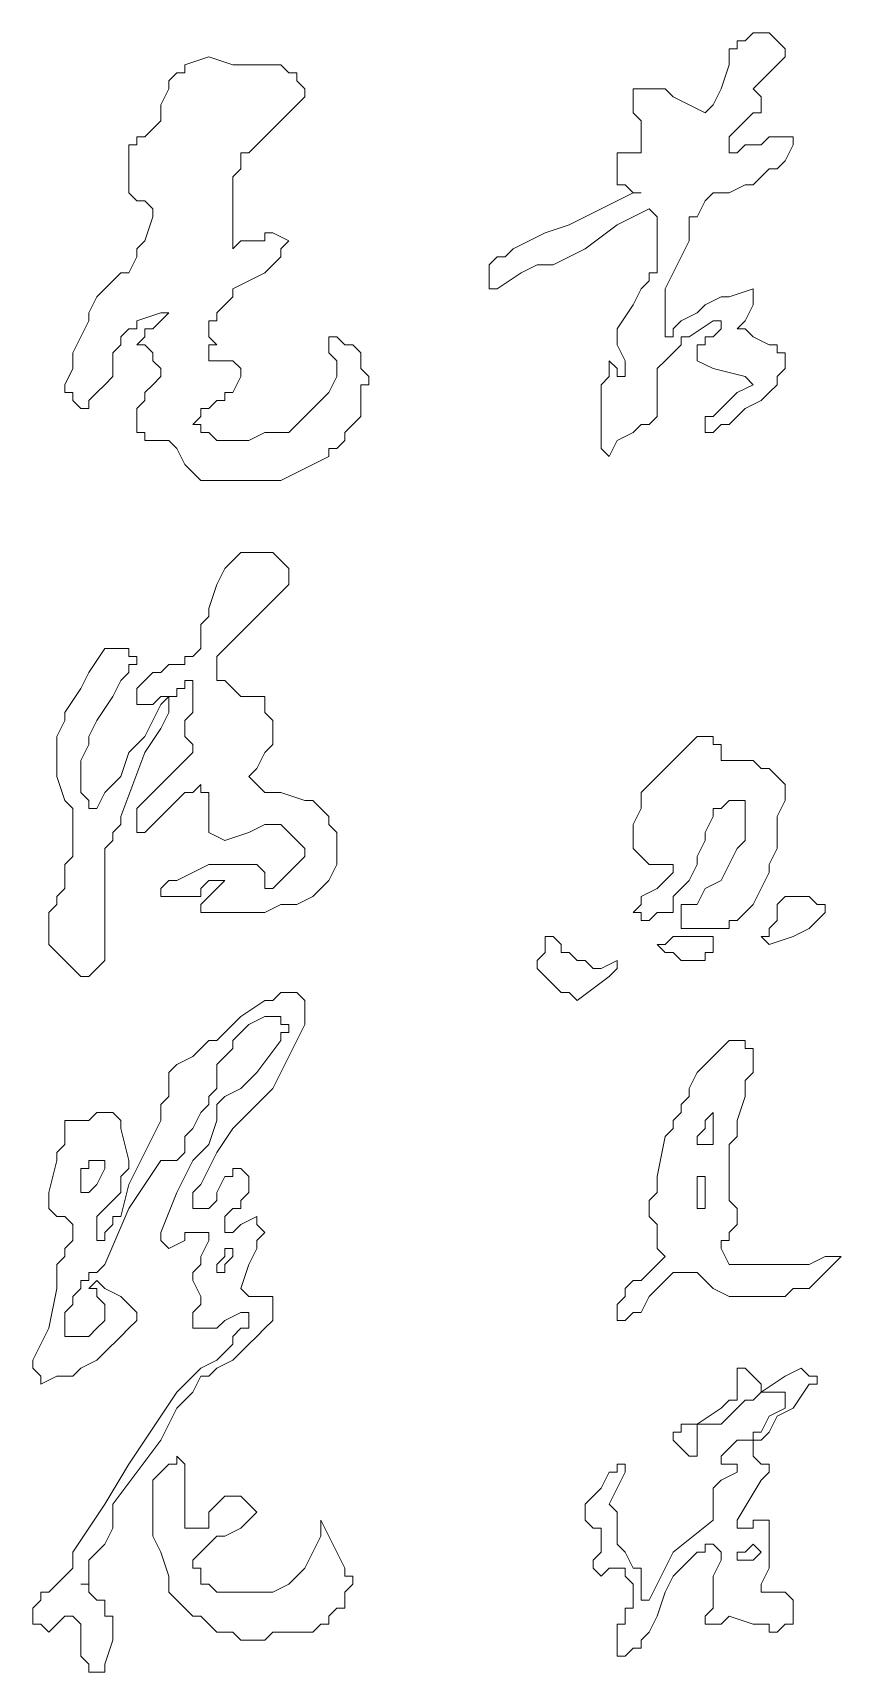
# Model space of a CAD drawing. Extents: x -66030 to 95157, y -13132 to 45879.
# Drawn here: x -44771 to -44377, y 27262 to 28063 of the extents above; entities that cross this region are included whole.
import ezdxf

# ---------------------------------------------------------------- set-up
doc = ezdxf.new("R2010")
doc.units = 0
doc.header["$LTSCALE"] = 100
doc.header["$MEASUREMENT"] = 0
doc.layers.get('0').update_dxf_attribs({"linetype": 'CONTINUOUS'})

msp = doc.modelspace()

# ---------------------------------------------------------------- linework, layer by layer
at = {"lineweight": 0}
for points in [[(-44493.77, 27859.83), (-44493.77, 27863.73), (-44493.77, 27867.64), (-44493.77, 27875.45), (-44493.77, 27891.07), (-44489.87, 27894.98), (-44489.87, 27902.79), (-44489.87, 27902.79), (-44489.87, 27902.79), (-44485.96, 27898.89), (-44485.96, 27894.98), (-44482.05, 27894.98), (-44482.05, 27898.89), (-44482.05, 27898.89), (-44482.05, 27898.89), (-44482.05, 27898.89), (-44482.05, 27902.79), (-44485.96, 27910.6), (-44485.96, 27910.6), (-44485.96, 27910.6), (-44485.96, 27914.51), (-44485.96, 27914.51), (-44485.96, 27914.51), (-44485.96, 27918.41), (-44485.96, 27918.41), (-44478.15, 27930.13), (-44474.24, 27937.94), (-44470.34, 27941.85), (-44470.34, 27945.76), (-44466.43, 27945.76), (-44466.43, 27949.66), (-44466.43, 27957.47), (-44466.43, 27965.29), (-44466.43, 27965.29), (-44466.43, 27969.19), (-44466.43, 27973.1), (-44470.34, 27977), (-44470.34, 27977), (-44485.96, 27969.19), (-44501.58, 27957.47), (-44517.21, 27949.66), (-44525.02, 27949.66), (-44532.83, 27945.76), (-44532.83, 27945.76), (-44532.83, 27945.76), (-44544.55, 27937.94), (-44548.45, 27937.94), (-44548.45, 27941.85), (-44548.45, 27941.85), (-44548.45, 27945.76), (-44548.45, 27945.76), (-44548.45, 27949.66), (-44548.45, 27949.66), (-44544.55, 27953.57), (-44540.64, 27953.57), (-44536.74, 27957.47), (-44521.11, 27965.29), (-44509.4, 27969.19), (-44493.77, 27977), (-44478.15, 27984.82), (-44478.15, 27984.82), (-44474.24, 27984.82), (-44478.15, 27984.82), (-44478.15, 27984.82), (-44482.05, 27988.72), (-44482.05, 27988.72), (-44485.96, 27988.72), (-44485.96, 27992.63), (-44485.96, 27996.53), (-44485.96, 28000.44), (-44485.96, 28004.35), (-44482.05, 28004.35), (-44478.15, 28004.35), (-44478.15, 28004.35), (-44474.24, 28004.35), (-44474.24, 28004.35), (-44474.24, 28008.25), (-44474.24, 28012.16), (-44474.24, 28016.06), (-44474.24, 28019.97), (-44478.15, 28023.88), (-44478.15, 28027.78), (-44478.15, 28027.78), (-44478.15, 28031.69), (-44478.15, 28031.69), (-44478.15, 28031.69), (-44478.15, 28035.59), (-44474.24, 28035.59), (-44474.24, 28035.59), (-44470.34, 28035.59), (-44466.43, 28035.59), (-44462.52, 28035.59), (-44458.62, 28031.69), (-44442.99, 28023.88), (-44442.99, 28023.88), (-44439.09, 28027.78), (-44439.09, 28027.78), (-44435.18, 28035.59), (-44431.28, 28047.31), (-44431.28, 28055.12), (-44427.37, 28055.12), (-44427.37, 28059.03), (-44423.46, 28059.03), (-44423.46, 28059.03), (-44419.56, 28062.94), (-44415.65, 28062.94), (-44411.75, 28062.94), (-44407.84, 28059.03), (-44407.84, 28059.03), (-44407.84, 28059.03), (-44403.93, 28055.12), (-44403.93, 28051.22), (-44411.75, 28043.41), (-44419.56, 28035.59), (-44419.56, 28035.59), (-44415.65, 28031.69), (-44415.65, 28031.69), (-44415.65, 28027.78), (-44415.65, 28027.78), (-44415.65, 28027.78), (-44415.65, 28023.88), (-44419.56, 28023.88), (-44427.37, 28016.06), (-44431.28, 28012.16), (-44431.28, 28008.25), (-44431.28, 28008.25), (-44431.28, 28004.35), (-44431.28, 28004.35), (-44427.37, 28004.35), (-44423.46, 28008.25), (-44415.65, 28008.25), (-44411.75, 28012.16), (-44411.75, 28012.16), (-44411.75, 28012.16), (-44407.84, 28012.16), (-44403.93, 28012.16), (-44403.93, 28012.16), (-44400.03, 28012.16), (-44400.03, 28008.25), (-44403.93, 28000.44), (-44407.84, 27996.53), (-44411.75, 27996.53), (-44415.65, 27992.63), (-44419.56, 27988.72), (-44423.46, 27988.72), (-44431.28, 27984.82), (-44439.09, 27984.82), (-44439.09, 27984.82), (-44442.99, 27980.91), (-44442.99, 27980.91), (-44442.99, 27980.91), (-44446.9, 27973.1), (-44450.81, 27973.1), (-44450.81, 27969.19), (-44450.81, 27965.29), (-44450.81, 27961.38), (-44454.71, 27953.57), (-44462.52, 27937.94), (-44462.52, 27934.04), (-44462.52, 27934.04), (-44462.52, 27930.13), (-44462.52, 27922.32), (-44462.52, 27922.32), (-44462.52, 27922.32), (-44462.52, 27918.41), (-44462.52, 27914.51), (-44462.52, 27914.51), (-44458.62, 27914.51), (-44458.62, 27918.41), (-44454.71, 27922.32), (-44446.9, 27926.23), (-44442.99, 27930.13), (-44435.18, 27934.04), (-44435.18, 27934.04), (-44431.28, 27934.04), (-44431.28, 27934.04), (-44419.56, 27937.94), (-44419.56, 27937.94), (-44419.56, 27934.04), (-44419.56, 27934.04), (-44419.56, 27930.13), (-44419.56, 27930.13), (-44423.46, 27922.32), (-44427.37, 27918.41), (-44427.37, 27918.41), (-44423.46, 27918.41), (-44419.56, 27914.51), (-44411.75, 27910.6), (-44407.84, 27910.6), (-44407.84, 27906.7), (-44403.93, 27906.7), (-44403.93, 27902.79), (-44403.93, 27898.89), (-44407.84, 27894.98), (-44407.84, 27891.07), (-44411.75, 27887.17), (-44415.65, 27883.26), (-44423.46, 27879.36), (-44427.37, 27875.45), (-44431.28, 27871.54), (-44435.18, 27871.54), (-44439.09, 27867.64), (-44442.99, 27867.64), (-44442.99, 27867.64), (-44442.99, 27871.54), (-44442.99, 27875.45), (-44439.09, 27875.45), (-44435.18, 27879.36), (-44431.28, 27883.26), (-44427.37, 27887.17), (-44419.56, 27891.07), (-44419.56, 27891.07), (-44419.56, 27891.07), (-44419.56, 27891.07), (-44419.56, 27891.07), (-44419.56, 27891.07), (-44423.46, 27894.98), (-44439.09, 27898.89), (-44439.09, 27898.89), (-44446.9, 27902.79), (-44446.9, 27906.7), (-44446.9, 27910.6), (-44442.99, 27910.6), (-44442.99, 27914.51), (-44439.09, 27914.51), (-44435.18, 27918.41), (-44435.18, 27922.32), (-44439.09, 27922.32), (-44439.09, 27922.32), (-44450.81, 27914.51), (-44454.71, 27914.51), (-44454.71, 27910.6), (-44458.62, 27906.7), (-44462.52, 27902.79), (-44466.43, 27898.89), (-44466.43, 27894.98), (-44466.43, 27891.07), (-44466.43, 27891.07), (-44466.43, 27883.26), (-44466.43, 27883.26), (-44466.43, 27875.45), (-44470.34, 27871.54), (-44474.24, 27871.54), (-44478.15, 27867.64), (-44485.96, 27863.73), (-44489.87, 27855.92), (-44489.87, 27855.92), (-44489.87, 27855.92), (-44493.77, 27859.83)], [(-44681.26, 27844.2), (-44689.07, 27844.2), (-44692.98, 27848.11), (-44692.98, 27848.11), (-44696.88, 27852.01), (-44696.88, 27852.01), (-44700.79, 27859.83), (-44704.69, 27863.73), (-44704.69, 27863.73), (-44708.6, 27863.73), (-44708.6, 27863.73), (-44712.51, 27863.73), (-44716.41, 27863.73), (-44716.41, 27863.73), (-44716.41, 27867.64), (-44720.32, 27867.64), (-44720.32, 27871.54), (-44720.32, 27871.54), (-44720.32, 27875.45), (-44720.32, 27875.45), (-44720.32, 27879.36), (-44716.41, 27883.26), (-44716.41, 27883.26), (-44716.41, 27887.17), (-44712.51, 27891.07), (-44708.6, 27894.98), (-44708.6, 27898.89), (-44708.6, 27898.89), (-44712.51, 27902.79), (-44712.51, 27906.7), (-44716.41, 27910.6), (-44720.32, 27910.6), (-44720.32, 27910.6), (-44716.41, 27914.51), (-44716.41, 27914.51), (-44716.41, 27918.41), (-44712.51, 27918.41), (-44708.6, 27922.32), (-44704.69, 27926.23), (-44704.69, 27926.23), (-44708.6, 27926.23), (-44708.6, 27926.23), (-44708.6, 27926.23), (-44720.32, 27922.32), (-44720.32, 27918.41), (-44724.22, 27918.41), (-44728.13, 27914.51), (-44728.13, 27910.6), (-44732.04, 27906.7), (-44732.04, 27902.79), (-44732.04, 27898.89), (-44732.04, 27898.89), (-44732.04, 27898.89), (-44732.04, 27894.98), (-44735.94, 27891.07), (-44739.85, 27887.17), (-44743.75, 27883.26), (-44743.75, 27879.36), (-44743.75, 27879.36), (-44747.66, 27879.36), (-44751.56, 27883.26), (-44751.56, 27887.17), (-44755.47, 27887.17), (-44755.47, 27891.07), (-44755.47, 27891.07), (-44751.56, 27898.89), (-44751.56, 27906.7), (-44747.66, 27914.51), (-44747.66, 27914.51), (-44747.66, 27914.51), (-44743.75, 27922.32), (-44743.75, 27926.23), (-44739.85, 27934.04), (-44735.94, 27937.94), (-44732.04, 27941.85), (-44728.13, 27945.76), (-44724.22, 27945.76), (-44720.32, 27953.57), (-44720.32, 27953.57), (-44720.32, 27957.47), (-44720.32, 27957.47), (-44716.41, 27961.38), (-44716.41, 27961.38), (-44712.51, 27973.1), (-44712.51, 27977), (-44712.51, 27977), (-44716.41, 27980.91), (-44720.32, 27980.91), (-44724.22, 27984.82), (-44724.22, 27984.82), (-44724.22, 27988.72), (-44724.22, 27988.72), (-44724.22, 27996.53), (-44724.22, 27996.53), (-44724.22, 28000.44), (-44724.22, 28004.35), (-44724.22, 28008.25), (-44720.32, 28008.25), (-44720.32, 28012.16), (-44716.41, 28012.16), (-44712.51, 28016.06), (-44708.6, 28019.97), (-44708.6, 28023.88), (-44708.6, 28023.88), (-44708.6, 28023.88), (-44708.6, 28027.78), (-44704.69, 28035.59), (-44704.69, 28039.5), (-44700.79, 28043.41), (-44696.88, 28043.41), (-44696.88, 28047.31), (-44685.16, 28051.22), (-44685.16, 28051.22), (-44685.16, 28051.22), (-44673.45, 28047.31), (-44669.54, 28047.31), (-44665.63, 28047.31), (-44661.73, 28047.31), (-44657.82, 28047.31), (-44650.01, 28047.31), (-44646.1, 28043.41), (-44646.1, 28043.41), (-44642.2, 28043.41), (-44642.2, 28039.5), (-44642.2, 28039.5), (-44638.29, 28035.59), (-44638.29, 28031.69), (-44642.2, 28027.78), (-44646.1, 28023.88), (-44650.01, 28019.97), (-44653.92, 28016.06), (-44657.82, 28012.16), (-44661.73, 28008.25), (-44665.63, 28004.35), (-44669.54, 28004.35), (-44669.54, 28000.44), (-44669.54, 27996.53), (-44673.45, 27992.63), (-44673.45, 27984.82), (-44673.45, 27984.82), (-44673.45, 27977), (-44673.45, 27969.19), (-44673.45, 27965.29), (-44673.45, 27965.29), (-44673.45, 27961.38), (-44673.45, 27957.47), (-44669.54, 27961.38), (-44661.73, 27961.38), (-44657.82, 27961.38), (-44657.82, 27965.29), (-44653.92, 27965.29), (-44646.1, 27961.38), (-44646.1, 27961.38), (-44650.01, 27957.47), (-44650.01, 27953.57), (-44653.92, 27949.66), (-44657.82, 27945.76), (-44665.63, 27941.85), (-44673.45, 27937.94), (-44673.45, 27934.04), (-44677.35, 27930.13), (-44681.26, 27926.23), (-44681.26, 27922.32), (-44685.16, 27922.32), (-44685.16, 27918.41), (-44685.16, 27918.41), (-44685.16, 27914.51), (-44681.26, 27910.6), (-44685.16, 27910.6), (-44685.16, 27906.7), (-44685.16, 27902.79), (-44685.16, 27902.79), (-44685.16, 27902.79), (-44681.26, 27902.79), (-44681.26, 27902.79), (-44677.35, 27902.79), (-44673.45, 27902.79), (-44669.54, 27898.89), (-44669.54, 27898.89), (-44669.54, 27898.89), (-44669.54, 27894.98), (-44673.45, 27887.17), (-44677.35, 27887.17), (-44677.35, 27883.26), (-44681.26, 27883.26), (-44685.16, 27879.36), (-44689.07, 27879.36), (-44689.07, 27875.45), (-44692.98, 27871.54), (-44689.07, 27871.54), (-44689.07, 27867.64), (-44685.16, 27867.64), (-44681.26, 27863.73), (-44677.35, 27863.73), (-44673.45, 27863.73), (-44669.54, 27863.73), (-44665.63, 27863.73), (-44665.63, 27863.73), (-44657.82, 27867.64), (-44646.1, 27867.64), (-44642.2, 27871.54), (-44638.29, 27875.45), (-44638.29, 27875.45), (-44634.39, 27879.36), (-44630.48, 27883.26), (-44626.57, 27887.17), (-44622.67, 27894.98), (-44622.67, 27898.89), (-44622.67, 27898.89), (-44622.67, 27902.79), (-44622.67, 27902.79), (-44626.57, 27906.7), (-44626.57, 27910.6), (-44626.57, 27914.51), (-44622.67, 27914.51), (-44622.67, 27914.51), (-44622.67, 27914.51), (-44622.67, 27914.51), (-44618.76, 27910.6), (-44614.86, 27910.6), (-44610.95, 27906.7), (-44610.95, 27898.89), (-44610.95, 27898.89), (-44607.04, 27894.98), (-44607.04, 27891.07), (-44610.95, 27891.07), (-44610.95, 27887.17), (-44610.95, 27883.26), (-44610.95, 27879.36), (-44610.95, 27875.45), (-44610.95, 27875.45), (-44614.86, 27871.54), (-44618.76, 27867.64), (-44618.76, 27863.73), (-44622.67, 27859.83), (-44626.57, 27859.83), (-44626.57, 27855.92), (-44634.39, 27852.01), (-44642.2, 27848.11), (-44650.01, 27844.2), (-44657.82, 27844.2), (-44665.63, 27844.2), (-44681.26, 27844.2)], [(-44763.28, 27621.56), (-44763.28, 27625.47), (-44763.28, 27625.47), (-44763.28, 27625.47), (-44763.28, 27625.47), (-44763.28, 27629.37), (-44763.28, 27633.28), (-44759.38, 27637.19), (-44759.38, 27641.09), (-44755.47, 27645), (-44755.47, 27645), (-44755.47, 27645), (-44755.47, 27645), (-44755.47, 27656.72), (-44751.56, 27660.62), (-44751.56, 27664.53), (-44751.56, 27672.34), (-44751.56, 27676.24), (-44751.56, 27684.06), (-44755.47, 27687.96), (-44759.38, 27699.68), (-44759.38, 27703.59), (-44759.38, 27707.49), (-44759.38, 27711.4), (-44759.38, 27715.3), (-44759.38, 27719.21), (-44755.47, 27727.02), (-44755.47, 27730.93), (-44747.66, 27742.65), (-44743.75, 27750.46), (-44735.94, 27762.18), (-44732.04, 27762.18), (-44732.04, 27762.18), (-44732.04, 27762.18), (-44728.13, 27762.18), (-44724.22, 27762.18), (-44724.22, 27758.27), (-44720.32, 27758.27), (-44720.32, 27758.27), (-44720.32, 27754.36), (-44724.22, 27754.36), (-44724.22, 27750.46), (-44728.13, 27746.55), (-44732.04, 27738.74), (-44739.85, 27727.02), (-44743.75, 27719.21), (-44743.75, 27715.3), (-44747.66, 27707.49), (-44747.66, 27703.59), (-44747.66, 27699.68), (-44747.66, 27691.87), (-44743.75, 27687.96), (-44743.75, 27684.06), (-44743.75, 27684.06), (-44743.75, 27684.06), (-44739.85, 27684.06), (-44735.94, 27691.87), (-44728.13, 27699.68), (-44724.22, 27711.4), (-44716.41, 27719.21), (-44712.51, 27727.02), (-44708.6, 27734.83), (-44704.69, 27738.74), (-44704.69, 27738.74), (-44708.6, 27738.74), (-44712.51, 27734.83), (-44712.51, 27734.83), (-44712.51, 27734.83), (-44716.41, 27734.83), (-44720.32, 27734.83), (-44720.32, 27734.83), (-44720.32, 27734.83), (-44720.32, 27738.74), (-44720.32, 27738.74), (-44720.32, 27742.65), (-44716.41, 27746.55), (-44716.41, 27746.55), (-44712.51, 27750.46), (-44708.6, 27750.46), (-44708.6, 27750.46), (-44704.69, 27754.36), (-44696.88, 27754.36), (-44696.88, 27758.27), (-44692.98, 27758.27), (-44689.07, 27762.18), (-44689.07, 27762.18), (-44689.07, 27766.08), (-44689.07, 27769.99), (-44689.07, 27773.89), (-44685.16, 27777.8), (-44685.16, 27781.71), (-44681.26, 27793.42), (-44681.26, 27793.42), (-44681.26, 27793.42), (-44677.35, 27801.24), (-44677.35, 27801.24), (-44673.45, 27805.14), (-44673.45, 27805.14), (-44669.54, 27809.05), (-44665.63, 27809.05), (-44661.73, 27809.05), (-44661.73, 27809.05), (-44657.82, 27809.05), (-44653.92, 27809.05), (-44650.01, 27805.14), (-44650.01, 27805.14), (-44646.1, 27801.24), (-44646.1, 27801.24), (-44646.1, 27797.33), (-44646.1, 27797.33), (-44646.1, 27793.42), (-44646.1, 27793.42), (-44650.01, 27789.52), (-44653.92, 27785.61), (-44657.82, 27781.71), (-44665.63, 27773.89), (-44673.45, 27766.08), (-44681.26, 27758.27), (-44681.26, 27758.27), (-44681.26, 27754.36), (-44681.26, 27754.36), (-44681.26, 27754.36), (-44681.26, 27750.46), (-44681.26, 27750.46), (-44681.26, 27746.55), (-44681.26, 27746.55), (-44681.26, 27746.55), (-44677.35, 27746.55), (-44673.45, 27742.65), (-44669.54, 27738.74), (-44665.63, 27738.74), (-44665.63, 27738.74), (-44661.73, 27738.74), (-44657.82, 27738.74), (-44657.82, 27734.83), (-44657.82, 27734.83), (-44657.82, 27730.93), (-44657.82, 27730.93), (-44653.92, 27727.02), (-44653.92, 27723.12), (-44653.92, 27719.21), (-44653.92, 27719.21), (-44653.92, 27715.3), (-44657.82, 27711.4), (-44657.82, 27711.4), (-44661.73, 27703.59), (-44665.63, 27699.68), (-44665.63, 27699.68), (-44661.73, 27695.77), (-44661.73, 27695.77), (-44661.73, 27695.77), (-44657.82, 27691.87), (-44657.82, 27691.87), (-44653.92, 27691.87), (-44650.01, 27691.87), (-44638.29, 27687.96), (-44634.39, 27687.96), (-44630.48, 27684.06), (-44630.48, 27684.06), (-44626.57, 27680.15), (-44626.57, 27676.24), (-44622.67, 27672.34), (-44622.67, 27664.53), (-44622.67, 27660.62), (-44622.67, 27656.72), (-44626.57, 27648.9), (-44626.57, 27648.9), (-44630.48, 27645), (-44634.39, 27641.09), (-44634.39, 27641.09), (-44642.2, 27637.19), (-44650.01, 27637.19), (-44657.82, 27633.28), (-44661.73, 27633.28), (-44665.63, 27633.28), (-44665.63, 27633.28), (-44673.45, 27633.28), (-44673.45, 27633.28), (-44677.35, 27633.28), (-44677.35, 27633.28), (-44681.26, 27633.28), (-44685.16, 27633.28), (-44685.16, 27633.28), (-44689.07, 27633.28), (-44689.07, 27637.19), (-44689.07, 27637.19), (-44685.16, 27641.09), (-44685.16, 27641.09), (-44681.26, 27645), (-44677.35, 27648.9), (-44677.35, 27648.9), (-44677.35, 27648.9), (-44677.35, 27648.9), (-44677.35, 27648.9), (-44681.26, 27648.9), (-44681.26, 27648.9), (-44685.16, 27648.9), (-44685.16, 27648.9), (-44689.07, 27645), (-44689.07, 27645), (-44689.07, 27641.09), (-44689.07, 27641.09), (-44692.98, 27641.09), (-44696.88, 27641.09), (-44700.79, 27641.09), (-44700.79, 27641.09), (-44704.69, 27641.09), (-44708.6, 27641.09), (-44708.6, 27641.09), (-44708.6, 27645), (-44708.6, 27645), (-44704.69, 27648.9), (-44704.69, 27648.9), (-44700.79, 27648.9), (-44692.98, 27652.81), (-44685.16, 27656.72), (-44681.26, 27656.72), (-44673.45, 27656.72), (-44665.63, 27656.72), (-44665.63, 27656.72), (-44661.73, 27656.72), (-44661.73, 27656.72), (-44657.82, 27652.81), (-44657.82, 27652.81), (-44657.82, 27648.9), (-44657.82, 27645), (-44653.92, 27645), (-44650.01, 27648.9), (-44646.1, 27652.81), (-44642.2, 27656.72), (-44642.2, 27656.72), (-44638.29, 27660.62), (-44638.29, 27664.53), (-44642.2, 27668.43), (-44646.1, 27672.34), (-44646.1, 27672.34), (-44650.01, 27676.24), (-44653.92, 27676.24), (-44657.82, 27676.24), (-44665.63, 27672.34), (-44677.35, 27668.43), (-44677.35, 27668.43), (-44685.16, 27672.34), (-44685.16, 27672.34), (-44685.16, 27672.34), (-44685.16, 27676.24), (-44685.16, 27676.24), (-44685.16, 27680.15), (-44685.16, 27680.15), (-44685.16, 27684.06), (-44685.16, 27684.06), (-44685.16, 27687.96), (-44685.16, 27687.96), (-44685.16, 27691.87), (-44689.07, 27691.87), (-44689.07, 27695.77), (-44689.07, 27695.77), (-44692.98, 27691.87), (-44696.88, 27691.87), (-44700.79, 27687.96), (-44704.69, 27684.06), (-44712.51, 27676.24), (-44716.41, 27672.34), (-44720.32, 27672.34), (-44720.32, 27676.24), (-44720.32, 27676.24), (-44720.32, 27680.15), (-44720.32, 27680.15), (-44720.32, 27684.06), (-44716.41, 27687.96), (-44712.51, 27691.87), (-44708.6, 27695.77), (-44704.69, 27699.68), (-44696.88, 27707.49), (-44692.98, 27711.4), (-44692.98, 27711.4), (-44692.98, 27711.4), (-44692.98, 27715.3), (-44692.98, 27715.3), (-44696.88, 27719.21), (-44696.88, 27723.12), (-44696.88, 27727.02), (-44696.88, 27727.02), (-44692.98, 27730.93), (-44692.98, 27734.83), (-44692.98, 27738.74), (-44692.98, 27742.65), (-44692.98, 27746.55), (-44692.98, 27746.55), (-44692.98, 27746.55), (-44696.88, 27746.55), (-44696.88, 27742.65), (-44700.79, 27742.65), (-44700.79, 27738.74), (-44704.69, 27738.74), (-44704.69, 27730.93), (-44708.6, 27723.12), (-44716.41, 27711.4), (-44728.13, 27680.15), (-44728.13, 27680.15), (-44728.13, 27680.15), (-44728.13, 27676.24), (-44732.04, 27672.34), (-44732.04, 27668.43), (-44732.04, 27668.43), (-44735.94, 27664.53), (-44735.94, 27664.53), (-44735.94, 27664.53), (-44735.94, 27660.62), (-44735.94, 27637.19), (-44735.94, 27629.37), (-44735.94, 27629.37), (-44735.94, 27617.66), (-44735.94, 27613.75), (-44735.94, 27613.75), (-44735.94, 27609.84), (-44735.94, 27609.84), (-44739.85, 27605.94), (-44739.85, 27605.94), (-44739.85, 27605.94), (-44743.75, 27602.03), (-44743.75, 27602.03), (-44747.66, 27602.03), (-44759.38, 27613.75), (-44763.28, 27617.66), (-44763.28, 27621.56)], [(-44454.71, 27629.37), (-44454.71, 27633.28), (-44454.71, 27633.28), (-44454.71, 27633.28), (-44454.71, 27637.19), (-44454.71, 27637.19), (-44454.71, 27637.19), (-44446.9, 27637.19), (-44442.99, 27645), (-44435.18, 27648.9), (-44431.28, 27656.72), (-44427.37, 27664.53), (-44423.46, 27668.43), (-44423.46, 27672.34), (-44423.46, 27676.24), (-44423.46, 27684.06), (-44423.46, 27687.96), (-44423.46, 27687.96), (-44427.37, 27687.96), (-44427.37, 27687.96), (-44427.37, 27687.96), (-44431.28, 27687.96), (-44435.18, 27684.06), (-44439.09, 27684.06), (-44439.09, 27680.15), (-44442.99, 27672.34), (-44442.99, 27672.34), (-44442.99, 27672.34), (-44442.99, 27668.43), (-44442.99, 27668.43), (-44446.9, 27660.62), (-44446.9, 27656.72), (-44450.81, 27648.9), (-44458.62, 27641.09), (-44458.62, 27637.19), (-44458.62, 27637.19), (-44458.62, 27633.28), (-44458.62, 27633.28), (-44462.52, 27633.28), (-44462.52, 27633.28), (-44466.43, 27633.28), (-44466.43, 27633.28), (-44470.34, 27629.37), (-44470.34, 27629.37), (-44474.24, 27629.37), (-44474.24, 27633.28), (-44474.24, 27633.28), (-44478.15, 27633.28), (-44474.24, 27637.19), (-44474.24, 27637.19), (-44474.24, 27641.09), (-44466.43, 27645), (-44458.62, 27652.81), (-44458.62, 27656.72), (-44462.52, 27656.72), (-44462.52, 27656.72), (-44466.43, 27656.72), (-44466.43, 27656.72), (-44470.34, 27656.72), (-44478.15, 27664.53), (-44478.15, 27664.53), (-44478.15, 27668.43), (-44478.15, 27672.34), (-44478.15, 27676.24), (-44474.24, 27684.06), (-44474.24, 27687.96), (-44474.24, 27687.96), (-44474.24, 27691.87), (-44466.43, 27699.68), (-44462.52, 27703.59), (-44458.62, 27707.49), (-44454.71, 27711.4), (-44450.81, 27715.3), (-44446.9, 27719.21), (-44442.99, 27719.21), (-44439.09, 27719.21), (-44439.09, 27715.3), (-44435.18, 27715.3), (-44435.18, 27707.49), (-44431.28, 27707.49), (-44423.46, 27707.49), (-44419.56, 27707.49), (-44415.65, 27703.59), (-44411.75, 27703.59), (-44411.75, 27703.59), (-44407.84, 27699.68), (-44407.84, 27699.68), (-44403.93, 27695.77), (-44403.93, 27691.87), (-44403.93, 27687.96), (-44407.84, 27680.15), (-44407.84, 27676.24), (-44407.84, 27672.34), (-44407.84, 27672.34), (-44407.84, 27664.53), (-44411.75, 27656.72), (-44411.75, 27652.81), (-44415.65, 27645), (-44419.56, 27637.19), (-44423.46, 27633.28), (-44427.37, 27629.37), (-44431.28, 27629.37), (-44431.28, 27625.47), (-44435.18, 27625.47), (-44439.09, 27625.47), (-44442.99, 27625.47), (-44450.81, 27625.47), (-44450.81, 27625.47), (-44454.71, 27625.47), (-44454.71, 27629.37), (-44454.71, 27629.37), (-44454.71, 27629.37)], [(-44407.84, 27629.37), (-44407.84, 27629.37), (-44407.84, 27633.28), (-44407.84, 27637.19), (-44407.84, 27637.19), (-44403.93, 27641.09), (-44403.93, 27641.09), (-44400.03, 27641.09), (-44400.03, 27641.09), (-44396.12, 27641.09), (-44392.22, 27641.09), (-44388.31, 27637.19), (-44384.4, 27637.19), (-44384.4, 27633.28), (-44384.4, 27633.28), (-44388.31, 27629.37), (-44388.31, 27629.37), (-44388.31, 27629.37), (-44392.22, 27625.47), (-44392.22, 27625.47), (-44400.03, 27621.56), (-44411.75, 27617.66), (-44411.75, 27617.66), (-44411.75, 27617.66), (-44415.65, 27621.56), (-44411.75, 27621.56), (-44411.75, 27625.47), (-44407.84, 27629.37), (-44407.84, 27629.37)], [(-44525.02, 27605.94), (-44525.02, 27609.84), (-44525.02, 27609.84), (-44521.11, 27613.75), (-44521.11, 27621.56), (-44521.11, 27621.56), (-44517.21, 27621.56), (-44513.3, 27617.66), (-44513.3, 27613.75), (-44509.4, 27613.75), (-44505.49, 27609.84), (-44501.58, 27609.84), (-44497.68, 27605.94), (-44493.77, 27605.94), (-44485.96, 27609.84), (-44485.96, 27605.94), (-44485.96, 27605.94), (-44489.87, 27602.03), (-44489.87, 27602.03), (-44505.49, 27590.31), (-44505.49, 27590.31), (-44505.49, 27590.31), (-44509.4, 27594.22), (-44513.3, 27594.22), (-44517.21, 27598.13), (-44517.21, 27598.13), (-44521.11, 27602.03), (-44525.02, 27605.94)], [(-44458.62, 27621.56), (-44442.99, 27621.56), (-44442.99, 27621.56), (-44439.09, 27621.56), (-44439.09, 27621.56), (-44439.09, 27621.56), (-44439.09, 27617.66), (-44439.09, 27613.75), (-44442.99, 27613.75), (-44442.99, 27609.84), (-44446.9, 27609.84), (-44446.9, 27609.84), (-44454.71, 27609.84), (-44458.62, 27613.75), (-44462.52, 27613.75), (-44466.43, 27617.66), (-44462.52, 27617.66), (-44458.62, 27621.56)], [(-44747.66, 27270.02), (-44747.66, 27273.93), (-44747.66, 27277.84), (-44747.66, 27281.74), (-44747.66, 27285.65), (-44751.56, 27289.55), (-44755.47, 27289.55), (-44759.38, 27285.65), (-44763.28, 27281.74), (-44763.28, 27281.74), (-44763.28, 27281.74), (-44767.19, 27285.65), (-44771.09, 27285.65), (-44771.09, 27289.55), (-44771.09, 27289.55), (-44771.09, 27293.46), (-44771.09, 27293.46), (-44767.19, 27297.37), (-44767.19, 27301.27), (-44763.28, 27301.27), (-44759.38, 27305.18), (-44755.47, 27309.08), (-44751.56, 27312.99), (-44751.56, 27320.8), (-44735.94, 27344.24), (-44724.22, 27363.77), (-44716.41, 27375.49), (-44708.6, 27387.2), (-44700.79, 27398.92), (-44689.07, 27410.64), (-44681.26, 27414.55), (-44673.45, 27422.36), (-44673.45, 27426.26), (-44669.54, 27430.17), (-44665.63, 27430.17), (-44665.63, 27434.07), (-44665.63, 27437.98), (-44669.54, 27437.98), (-44669.54, 27437.98), (-44677.35, 27434.07), (-44681.26, 27430.17), (-44681.26, 27430.17), (-44685.16, 27430.17), (-44689.07, 27430.17), (-44692.98, 27430.17), (-44692.98, 27434.07), (-44692.98, 27434.07), (-44692.98, 27437.98), (-44689.07, 27441.89), (-44689.07, 27445.79), (-44692.98, 27453.6), (-44692.98, 27453.6), (-44692.98, 27457.51), (-44692.98, 27457.51), (-44689.07, 27461.42), (-44689.07, 27465.32), (-44685.16, 27473.13), (-44685.16, 27477.04), (-44689.07, 27477.04), (-44689.07, 27477.04), (-44692.98, 27477.04), (-44696.88, 27477.04), (-44696.88, 27473.13), (-44704.69, 27469.23), (-44704.69, 27469.23), (-44708.6, 27473.13), (-44708.6, 27473.13), (-44708.6, 27477.04), (-44708.6, 27477.04), (-44700.79, 27496.57), (-44692.98, 27512.19), (-44689.07, 27516.1), (-44685.16, 27520.01), (-44681.26, 27531.72), (-44681.26, 27535.63), (-44681.26, 27535.63), (-44681.26, 27539.54), (-44681.26, 27539.54), (-44677.35, 27543.44), (-44669.54, 27547.35), (-44665.63, 27551.25), (-44661.73, 27555.16), (-44650.01, 27570.78), (-44650.01, 27574.69), (-44646.1, 27574.69), (-44646.1, 27578.6), (-44646.1, 27578.6), (-44650.01, 27578.6), (-44650.01, 27582.5), (-44653.92, 27582.5), (-44653.92, 27582.5), (-44657.82, 27582.5), (-44657.82, 27582.5), (-44665.63, 27578.6), (-44669.54, 27574.69), (-44673.45, 27570.78), (-44673.45, 27566.88), (-44681.26, 27559.07), (-44681.26, 27559.07), (-44681.26, 27551.25), (-44681.26, 27547.35), (-44685.16, 27543.44), (-44685.16, 27543.44), (-44685.16, 27539.54), (-44689.07, 27535.63), (-44692.98, 27527.82), (-44696.88, 27523.91), (-44696.88, 27516.1), (-44700.79, 27512.19), (-44704.69, 27512.19), (-44704.69, 27512.19), (-44708.6, 27512.19), (-44708.6, 27512.19), (-44724.22, 27488.76), (-44735.94, 27461.42), (-44739.85, 27457.51), (-44743.75, 27457.51), (-44743.75, 27453.6), (-44747.66, 27453.6), (-44747.66, 27449.7), (-44751.56, 27445.79), (-44751.56, 27445.79), (-44751.56, 27441.89), (-44755.47, 27437.98), (-44755.47, 27430.17), (-44755.47, 27426.26), (-44755.47, 27426.26), (-44751.56, 27426.26), (-44751.56, 27426.26), (-44747.66, 27426.26), (-44743.75, 27426.26), (-44739.85, 27430.17), (-44735.94, 27434.07), (-44735.94, 27437.98), (-44735.94, 27441.89), (-44735.94, 27441.89), (-44739.85, 27445.79), (-44739.85, 27449.7), (-44743.75, 27449.7), (-44739.85, 27453.6), (-44739.85, 27453.6), (-44739.85, 27453.6), (-44739.85, 27453.6), (-44735.94, 27449.7), (-44728.13, 27445.79), (-44724.22, 27441.89), (-44720.32, 27437.98), (-44720.32, 27434.07), (-44724.22, 27430.17), (-44728.13, 27426.26), (-44735.94, 27418.45), (-44739.85, 27414.55), (-44747.66, 27410.64), (-44751.56, 27406.73), (-44759.38, 27406.73), (-44767.19, 27402.83), (-44767.19, 27406.73), (-44767.19, 27406.73), (-44771.09, 27410.64), (-44771.09, 27410.64), (-44771.09, 27414.55), (-44763.28, 27430.17), (-44759.38, 27449.7), (-44759.38, 27457.51), (-44759.38, 27457.51), (-44759.38, 27457.51), (-44759.38, 27457.51), (-44759.38, 27461.42), (-44755.47, 27465.32), (-44755.47, 27469.23), (-44751.56, 27473.13), (-44751.56, 27477.04), (-44751.56, 27480.95), (-44755.47, 27484.85), (-44759.38, 27484.85), (-44763.28, 27488.76), (-44763.28, 27488.76), (-44763.28, 27492.66), (-44763.28, 27496.57), (-44759.38, 27512.19), (-44759.38, 27512.19), (-44759.38, 27516.1), (-44755.47, 27520.01), (-44755.47, 27523.91), (-44755.47, 27527.82), (-44755.47, 27527.82), (-44755.47, 27531.72), (-44751.56, 27531.72), (-44747.66, 27531.72), (-44743.75, 27531.72), (-44743.75, 27531.72), (-44739.85, 27535.63), (-44735.94, 27535.63), (-44732.04, 27535.63), (-44728.13, 27531.72), (-44728.13, 27531.72), (-44728.13, 27527.82), (-44724.22, 27512.19), (-44724.22, 27512.19), (-44724.22, 27508.29), (-44724.22, 27508.29), (-44728.13, 27504.38), (-44728.13, 27504.38), (-44728.13, 27500.48), (-44728.13, 27500.48), (-44728.13, 27500.48), (-44728.13, 27500.48), (-44728.13, 27496.57), (-44732.04, 27492.66), (-44735.94, 27488.76), (-44739.85, 27484.85), (-44739.85, 27480.95), (-44739.85, 27477.04), (-44739.85, 27477.04), (-44739.85, 27473.13), (-44735.94, 27473.13), (-44735.94, 27477.04), (-44732.04, 27480.95), (-44732.04, 27484.85), (-44728.13, 27484.85), (-44724.22, 27500.48), (-44716.41, 27516.1), (-44716.41, 27516.1), (-44716.41, 27516.1), (-44712.51, 27523.91), (-44708.6, 27531.72), (-44708.6, 27539.54), (-44704.69, 27543.44), (-44704.69, 27547.35), (-44704.69, 27547.35), (-44704.69, 27551.25), (-44704.69, 27551.25), (-44704.69, 27555.16), (-44700.79, 27559.07), (-44692.98, 27562.97), (-44689.07, 27566.88), (-44689.07, 27566.88), (-44685.16, 27570.78), (-44681.26, 27570.78), (-44677.35, 27574.69), (-44673.45, 27578.6), (-44669.54, 27582.5), (-44657.82, 27590.31), (-44653.92, 27590.31), (-44650.01, 27594.22), (-44646.1, 27594.22), (-44642.2, 27594.22), (-44642.2, 27594.22), (-44638.29, 27590.31), (-44638.29, 27590.31), (-44638.29, 27590.31), (-44638.29, 27590.31), (-44638.29, 27586.41), (-44638.29, 27578.6), (-44642.2, 27570.78), (-44646.1, 27562.97), (-44650.01, 27555.16), (-44653.92, 27547.35), (-44661.73, 27539.54), (-44665.63, 27535.63), (-44673.45, 27527.82), (-44681.26, 27516.1), (-44685.16, 27508.29), (-44689.07, 27500.48), (-44692.98, 27496.57), (-44692.98, 27492.66), (-44692.98, 27492.66), (-44692.98, 27488.76), (-44689.07, 27488.76), (-44689.07, 27488.76), (-44689.07, 27488.76), (-44689.07, 27488.76), (-44685.16, 27488.76), (-44685.16, 27488.76), (-44681.26, 27492.66), (-44681.26, 27496.57), (-44677.35, 27504.38), (-44673.45, 27504.38), (-44673.45, 27508.29), (-44669.54, 27508.29), (-44665.63, 27504.38), (-44665.63, 27504.38), (-44665.63, 27500.48), (-44665.63, 27500.48), (-44665.63, 27500.48), (-44665.63, 27496.57), (-44665.63, 27496.57), (-44669.54, 27492.66), (-44669.54, 27488.76), (-44673.45, 27488.76), (-44677.35, 27484.85), (-44677.35, 27484.85), (-44677.35, 27480.95), (-44677.35, 27480.95), (-44677.35, 27477.04), (-44673.45, 27477.04), (-44673.45, 27477.04), (-44673.45, 27477.04), (-44669.54, 27480.95), (-44669.54, 27480.95), (-44661.73, 27484.85), (-44661.73, 27480.95), (-44661.73, 27480.95), (-44657.82, 27477.04), (-44661.73, 27473.13), (-44661.73, 27473.13), (-44661.73, 27469.23), (-44661.73, 27469.23), (-44661.73, 27469.23), (-44665.63, 27461.42), (-44669.54, 27449.7), (-44669.54, 27449.7), (-44665.63, 27445.79), (-44661.73, 27445.79), (-44657.82, 27445.79), (-44657.82, 27445.79), (-44657.82, 27445.79), (-44653.92, 27445.79), (-44653.92, 27437.98), (-44653.92, 27437.98), (-44653.92, 27434.07), (-44657.82, 27430.17), (-44661.73, 27426.26), (-44665.63, 27422.36), (-44669.54, 27418.45), (-44673.45, 27414.55), (-44681.26, 27410.64), (-44685.16, 27406.73), (-44689.07, 27406.73), (-44692.98, 27398.92), (-44700.79, 27391.11), (-44708.6, 27375.49), (-44720.32, 27359.86), (-44732.04, 27344.24), (-44732.04, 27336.43), (-44732.04, 27332.52), (-44735.94, 27324.71), (-44743.75, 27316.9), (-44743.75, 27305.18), (-44747.66, 27305.18), (-44747.66, 27305.18), (-44743.75, 27305.18), (-44743.75, 27301.27), (-44739.85, 27297.37), (-44735.94, 27297.37), (-44735.94, 27293.46), (-44735.94, 27289.55), (-44732.04, 27289.55), (-44732.04, 27285.65), (-44732.04, 27277.84), (-44732.04, 27277.84), (-44735.94, 27266.12), (-44735.94, 27262.21), (-44739.85, 27262.21), (-44739.85, 27262.21), (-44743.75, 27262.21), (-44743.75, 27266.12), (-44743.75, 27266.12), (-44747.66, 27270.02)], [(-44485.96, 27437.98), (-44485.96, 27437.98), (-44485.96, 27441.89), (-44485.96, 27441.89), (-44485.96, 27441.89), (-44482.05, 27445.79), (-44482.05, 27449.7), (-44478.15, 27453.6), (-44474.24, 27453.6), (-44462.52, 27465.32), (-44462.52, 27465.32), (-44462.52, 27465.32), (-44466.43, 27469.23), (-44466.43, 27473.13), (-44466.43, 27480.95), (-44470.34, 27484.85), (-44470.34, 27488.76), (-44470.34, 27492.66), (-44466.43, 27496.57), (-44466.43, 27500.48), (-44466.43, 27504.38), (-44466.43, 27504.38), (-44462.52, 27523.91), (-44462.52, 27523.91), (-44462.52, 27523.91), (-44458.62, 27527.82), (-44458.62, 27531.72), (-44454.71, 27535.63), (-44454.71, 27535.63), (-44454.71, 27539.54), (-44454.71, 27539.54), (-44450.81, 27543.44), (-44450.81, 27547.35), (-44446.9, 27555.16), (-44442.99, 27559.07), (-44439.09, 27562.97), (-44435.18, 27566.88), (-44431.28, 27570.78), (-44427.37, 27570.78), (-44427.37, 27570.78), (-44423.46, 27570.78), (-44423.46, 27570.78), (-44423.46, 27566.88), (-44419.56, 27566.88), (-44419.56, 27562.97), (-44419.56, 27555.16), (-44419.56, 27555.16), (-44423.46, 27551.25), (-44423.46, 27543.44), (-44427.37, 27531.72), (-44427.37, 27527.82), (-44427.37, 27523.91), (-44431.28, 27520.01), (-44431.28, 27516.1), (-44431.28, 27512.19), (-44431.28, 27512.19), (-44431.28, 27508.29), (-44431.28, 27504.38), (-44431.28, 27500.48), (-44431.28, 27500.48), (-44431.28, 27496.57), (-44431.28, 27492.66), (-44427.37, 27488.76), (-44427.37, 27488.76), (-44427.37, 27484.85), (-44427.37, 27484.85), (-44427.37, 27480.95), (-44427.37, 27480.95), (-44431.28, 27477.04), (-44431.28, 27473.13), (-44435.18, 27473.13), (-44435.18, 27469.23), (-44431.28, 27461.42), (-44431.28, 27461.42), (-44427.37, 27461.42), (-44427.37, 27461.42), (-44423.46, 27461.42), (-44419.56, 27461.42), (-44407.84, 27461.42), (-44400.03, 27461.42), (-44392.22, 27461.42), (-44384.4, 27465.32), (-44380.5, 27465.32), (-44380.5, 27465.32), (-44380.5, 27465.32), (-44376.59, 27465.32), (-44384.4, 27457.51), (-44388.31, 27453.6), (-44392.22, 27449.7), (-44396.12, 27449.7), (-44400.03, 27449.7), (-44403.93, 27445.79), (-44415.65, 27445.79), (-44419.56, 27445.79), (-44423.46, 27445.79), (-44427.37, 27445.79), (-44431.28, 27445.79), (-44439.09, 27449.7), (-44442.99, 27453.6), (-44446.9, 27457.51), (-44450.81, 27457.51), (-44454.71, 27457.51), (-44458.62, 27457.51), (-44462.52, 27453.6), (-44466.43, 27449.7), (-44470.34, 27445.79), (-44474.24, 27437.98), (-44478.15, 27437.98), (-44482.05, 27434.07), (-44482.05, 27434.07), (-44485.96, 27434.07), (-44485.96, 27437.98)], [(-44446.9, 27520.01), (-44446.9, 27523.91), (-44446.9, 27523.91), (-44442.99, 27527.82), (-44442.99, 27531.72), (-44442.99, 27531.72), (-44439.09, 27535.63), (-44439.09, 27535.63), (-44439.09, 27531.72), (-44439.09, 27527.82), (-44439.09, 27523.91), (-44439.09, 27523.91), (-44439.09, 27520.01), (-44439.09, 27520.01), (-44442.99, 27520.01), (-44442.99, 27520.01), (-44442.99, 27520.01), (-44446.9, 27520.01)], [(-44739.85, 27512.19), (-44739.85, 27512.19), (-44735.94, 27512.19), (-44735.94, 27508.29), (-44739.85, 27500.48), (-44739.85, 27500.48), (-44743.75, 27496.57), (-44743.75, 27496.57), (-44747.66, 27496.57), (-44747.66, 27496.57), (-44747.66, 27500.48), (-44747.66, 27504.38), (-44747.66, 27504.38), (-44747.66, 27508.29), (-44743.75, 27508.29), (-44743.75, 27512.19), (-44739.85, 27512.19)], [(-44446.9, 27488.76), (-44446.9, 27492.66), (-44446.9, 27500.48), (-44446.9, 27504.38), (-44442.99, 27504.38), (-44442.99, 27492.66), (-44442.99, 27488.76), (-44446.9, 27488.76), (-44446.9, 27488.76)], [(-44673.45, 27469.23), (-44673.45, 27469.23), (-44673.45, 27465.32), (-44673.45, 27465.32), (-44673.45, 27465.32), (-44677.35, 27461.42), (-44677.35, 27457.51), (-44681.26, 27457.51), (-44681.26, 27457.51), (-44681.26, 27457.51), (-44681.26, 27461.42), (-44681.26, 27461.42), (-44677.35, 27465.32), (-44677.35, 27469.23), (-44673.45, 27469.23)], [(-44415.65, 27379.39), (-44411.75, 27387.2), (-44403.93, 27391.11), (-44403.93, 27395.02), (-44403.93, 27395.02), (-44403.93, 27398.92), (-44403.93, 27398.92), (-44407.84, 27398.92), (-44411.75, 27398.92), (-44411.75, 27398.92), (-44415.65, 27398.92), (-44419.56, 27395.02), (-44423.46, 27395.02), (-44427.37, 27391.11), (-44431.28, 27387.2), (-44435.18, 27383.3), (-44439.09, 27383.3), (-44446.9, 27383.3), (-44446.9, 27379.39), (-44446.9, 27379.39), (-44446.9, 27375.49), (-44446.9, 27375.49), (-44446.9, 27371.58), (-44446.9, 27367.67), (-44450.81, 27367.67), (-44450.81, 27367.67), (-44454.71, 27371.58), (-44454.71, 27371.58), (-44458.62, 27375.49), (-44458.62, 27375.49), (-44458.62, 27379.39), (-44458.62, 27379.39), (-44454.71, 27379.39), (-44454.71, 27383.3), (-44450.81, 27383.3), (-44446.9, 27383.3), (-44435.18, 27391.11), (-44431.28, 27395.02), (-44427.37, 27395.02), (-44427.37, 27395.02), (-44427.37, 27402.83), (-44427.37, 27410.64), (-44423.46, 27410.64), (-44423.46, 27410.64), (-44423.46, 27410.64), (-44419.56, 27406.73), (-44415.65, 27402.83), (-44415.65, 27402.83), (-44415.65, 27398.92), (-44403.93, 27406.73), (-44396.12, 27410.64), (-44392.22, 27406.73), (-44388.31, 27406.73), (-44388.31, 27406.73), (-44388.31, 27406.73), (-44388.31, 27406.73), (-44388.31, 27402.83), (-44392.22, 27402.83), (-44400.03, 27391.11), (-44407.84, 27387.2), (-44411.75, 27379.39), (-44415.65, 27375.49), (-44419.56, 27375.49), (-44419.56, 27371.58), (-44419.56, 27371.58), (-44419.56, 27367.67), (-44415.65, 27363.77), (-44411.75, 27363.77), (-44411.75, 27359.86), (-44411.75, 27359.86), (-44411.75, 27359.86), (-44415.65, 27355.96), (-44427.37, 27336.43), (-44427.37, 27336.43), (-44427.37, 27332.52), (-44427.37, 27332.52), (-44423.46, 27332.52), (-44423.46, 27332.52), (-44419.56, 27332.52), (-44419.56, 27336.43), (-44415.65, 27336.43), (-44411.75, 27336.43), (-44411.75, 27336.43), (-44411.75, 27336.43), (-44411.75, 27336.43), (-44411.75, 27332.52), (-44411.75, 27328.61), (-44411.75, 27328.61), (-44411.75, 27324.71), (-44411.75, 27320.8), (-44411.75, 27316.9), (-44411.75, 27312.99), (-44415.65, 27305.18), (-44415.65, 27301.27), (-44411.75, 27301.27), (-44403.93, 27301.27), (-44400.03, 27297.37), (-44400.03, 27297.37), (-44400.03, 27293.46), (-44400.03, 27289.55), (-44400.03, 27285.65), (-44400.03, 27285.65), (-44403.93, 27285.65), (-44403.93, 27285.65), (-44407.84, 27281.74), (-44411.75, 27281.74), (-44411.75, 27285.65), (-44415.65, 27285.65), (-44419.56, 27285.65), (-44431.28, 27289.55), (-44435.18, 27285.65), (-44439.09, 27285.65), (-44439.09, 27285.65), (-44439.09, 27285.65), (-44442.99, 27285.65), (-44442.99, 27285.65), (-44442.99, 27289.55), (-44442.99, 27289.55), (-44439.09, 27293.46), (-44439.09, 27301.27), (-44439.09, 27309.08), (-44435.18, 27316.9), (-44435.18, 27320.8), (-44435.18, 27320.8), (-44435.18, 27320.8), (-44439.09, 27324.71), (-44442.99, 27324.71), (-44442.99, 27320.8), (-44446.9, 27320.8), (-44450.81, 27316.9), (-44454.71, 27312.99), (-44454.71, 27312.99), (-44458.62, 27309.08), (-44462.52, 27301.27), (-44466.43, 27289.55), (-44470.34, 27281.74), (-44474.24, 27277.84), (-44474.24, 27273.93), (-44478.15, 27273.93), (-44482.05, 27270.02), (-44482.05, 27270.02), (-44485.96, 27270.02), (-44485.96, 27273.93), (-44485.96, 27277.84), (-44485.96, 27281.74), (-44485.96, 27285.65), (-44482.05, 27285.65), (-44482.05, 27285.65), (-44482.05, 27289.55), (-44482.05, 27289.55), (-44482.05, 27293.46), (-44482.05, 27293.46), (-44482.05, 27293.46), (-44478.15, 27293.46), (-44478.15, 27305.18), (-44482.05, 27309.08), (-44482.05, 27309.08), (-44482.05, 27312.99), (-44485.96, 27312.99), (-44489.87, 27312.99), (-44489.87, 27312.99), (-44493.77, 27309.08), (-44493.77, 27309.08), (-44497.68, 27312.99), (-44497.68, 27312.99), (-44497.68, 27316.9), (-44493.77, 27320.8), (-44493.77, 27324.71), (-44493.77, 27328.61), (-44493.77, 27328.61), (-44493.77, 27332.52), (-44497.68, 27332.52), (-44501.58, 27336.43), (-44501.58, 27336.43), (-44501.58, 27340.33), (-44501.58, 27340.33), (-44501.58, 27344.24), (-44493.77, 27352.05), (-44489.87, 27359.86), (-44485.96, 27359.86), (-44485.96, 27363.77), (-44482.05, 27363.77), (-44482.05, 27363.77), (-44482.05, 27359.86), (-44485.96, 27352.05), (-44489.87, 27344.24), (-44489.87, 27344.24), (-44485.96, 27340.33), (-44485.96, 27336.43), (-44485.96, 27336.43), (-44485.96, 27328.61), (-44485.96, 27328.61), (-44485.96, 27328.61), (-44485.96, 27324.71), (-44485.96, 27324.71), (-44482.05, 27320.8), (-44482.05, 27320.8), (-44478.15, 27312.99), (-44474.24, 27312.99), (-44474.24, 27309.08), (-44474.24, 27305.18), (-44474.24, 27301.27), (-44474.24, 27301.27), (-44474.24, 27297.37), (-44474.24, 27297.37), (-44474.24, 27297.37), (-44470.34, 27297.37), (-44458.62, 27320.8), (-44439.09, 27336.43), (-44439.09, 27340.33), (-44439.09, 27344.24), (-44439.09, 27348.14), (-44439.09, 27348.14), (-44439.09, 27352.05), (-44435.18, 27355.96), (-44427.37, 27359.86), (-44427.37, 27363.77), (-44427.37, 27363.77), (-44431.28, 27363.77), (-44435.18, 27363.77), (-44435.18, 27367.67), (-44435.18, 27367.67), (-44435.18, 27367.67), (-44435.18, 27367.67), (-44431.28, 27371.58), (-44427.37, 27375.49), (-44427.37, 27375.49), (-44427.37, 27375.49), (-44423.46, 27375.49), (-44419.56, 27375.49), (-44419.56, 27379.39), (-44415.65, 27379.39)], [(-44681.26, 27281.74), (-44689.07, 27289.55), (-44692.98, 27289.55), (-44696.88, 27293.46), (-44700.79, 27297.37), (-44700.79, 27297.37), (-44704.69, 27301.27), (-44704.69, 27309.08), (-44708.6, 27320.8), (-44712.51, 27328.61), (-44712.51, 27332.52), (-44712.51, 27336.43), (-44712.51, 27344.24), (-44712.51, 27352.05), (-44712.51, 27355.96), (-44708.6, 27359.86), (-44704.69, 27363.77), (-44704.69, 27363.77), (-44700.79, 27363.77), (-44700.79, 27367.67), (-44700.79, 27367.67), (-44696.88, 27363.77), (-44696.88, 27363.77), (-44696.88, 27363.77), (-44696.88, 27363.77), (-44696.88, 27359.86), (-44696.88, 27355.96), (-44696.88, 27352.05), (-44696.88, 27352.05), (-44696.88, 27352.05), (-44696.88, 27344.24), (-44696.88, 27340.33), (-44696.88, 27332.52), (-44692.98, 27332.52), (-44692.98, 27332.52), (-44692.98, 27332.52), (-44689.07, 27332.52), (-44685.16, 27332.52), (-44685.16, 27336.43), (-44685.16, 27340.33), (-44685.16, 27340.33), (-44681.26, 27344.24), (-44681.26, 27344.24), (-44677.35, 27348.14), (-44673.45, 27348.14), (-44673.45, 27348.14), (-44669.54, 27348.14), (-44669.54, 27348.14), (-44665.63, 27344.24), (-44665.63, 27344.24), (-44661.73, 27340.33), (-44661.73, 27340.33), (-44665.63, 27336.43), (-44669.54, 27332.52), (-44677.35, 27328.61), (-44681.26, 27328.61), (-44685.16, 27324.71), (-44689.07, 27320.8), (-44692.98, 27316.9), (-44692.98, 27312.99), (-44689.07, 27312.99), (-44689.07, 27309.08), (-44689.07, 27305.18), (-44685.16, 27305.18), (-44681.26, 27301.27), (-44681.26, 27301.27), (-44677.35, 27301.27), (-44673.45, 27301.27), (-44665.63, 27301.27), (-44657.82, 27301.27), (-44653.92, 27301.27), (-44646.1, 27305.18), (-44642.2, 27309.08), (-44642.2, 27309.08), (-44638.29, 27312.99), (-44638.29, 27312.99), (-44634.39, 27320.8), (-44630.48, 27328.61), (-44630.48, 27328.61), (-44630.48, 27332.52), (-44630.48, 27332.52), (-44630.48, 27336.43), (-44630.48, 27336.43), (-44622.67, 27320.8), (-44618.76, 27312.99), (-44618.76, 27309.08), (-44614.86, 27309.08), (-44614.86, 27305.18), (-44618.76, 27301.27), (-44618.76, 27297.37), (-44618.76, 27293.46), (-44622.67, 27293.46), (-44626.57, 27289.55), (-44626.57, 27285.65), (-44630.48, 27285.65), (-44634.39, 27281.74), (-44642.2, 27281.74), (-44650.01, 27281.74), (-44653.92, 27281.74), (-44657.82, 27277.84), (-44661.73, 27277.84), (-44669.54, 27277.84), (-44673.45, 27281.74), (-44677.35, 27281.74), (-44681.26, 27281.74)], [(-44427.37, 27316.9), (-44427.37, 27320.8), (-44427.37, 27320.8), (-44423.46, 27320.8), (-44419.56, 27324.71), (-44419.56, 27324.71), (-44419.56, 27324.71), (-44415.65, 27320.8), (-44415.65, 27320.8), (-44419.56, 27316.9), (-44423.46, 27316.9), (-44423.46, 27316.9), (-44427.37, 27316.9)]]:
    msp.add_lwpolyline(points, close=True, dxfattribs=at)

doc.saveas('drawing.dxf')
